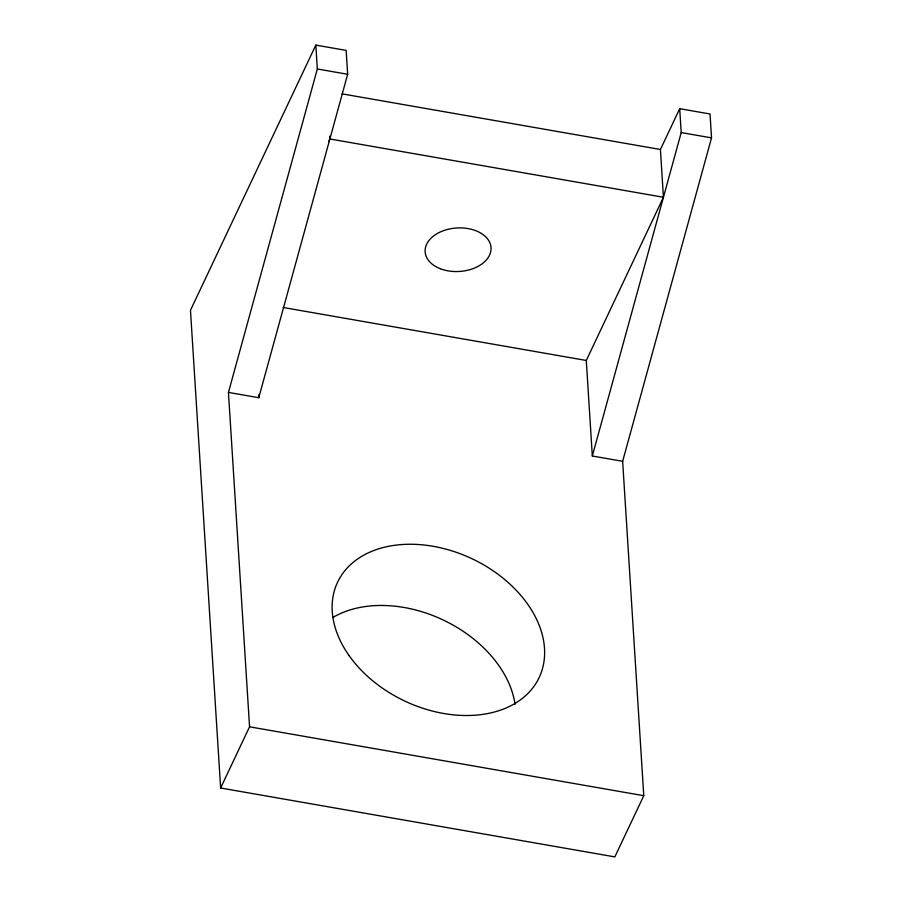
<?xml version="1.0" encoding="UTF-8"?>
<svg xmlns="http://www.w3.org/2000/svg" width="902" height="902" viewBox="0 0 902 902"><rect width="100%" height="100%" fill="white"/><g stroke="black" fill="none" stroke-linecap="round" stroke-linejoin="round"><path stroke-width="1.35" d="M228.443 392.415L317.335 68.98L315.824 45.1L346.142 50.399L347.653 74.28L258.773 397.714L228.443 392.415L249.561 726.809L220.64 788.01L614.837 856.9L643.769 795.699L622.651 461.305L711.531 137.871L710.032 113.99L679.702 108.691L660.422 149.495L663.432 197.256L586.289 360.462L592.321 456.006L622.651 461.305M592.321 456.006L681.213 132.571L679.702 108.691M315.824 45.1L190.469 310.299L220.64 788.01M328.678 141.501L329.884 138.976L329.704 136.157M317.335 68.98L347.653 74.28M681.213 132.571L711.531 137.871M342.083 93.864L660.422 149.495M329.884 138.976L663.432 197.256M283.183 307.492L586.289 360.462M249.561 726.809L643.769 795.699M258.592 394.907L258.773 397.714M332.872 617.487A111.498 78.699 25.3 0 1 443.637 620.204A111.498 78.699 25.3 0 1 515.042 704.473M349.097 655.619A111.498 78.699 25.3 0 0 532.924 687.752A111.498 78.699 25.3 0 0 433.084 546.285A111.498 78.699 25.3 0 0 349.097 655.619M440.3 268.717A33.013 21.783 -3.6 0 0 491.026 249.55A33.013 21.783 -3.6 0 0 442.927 230.889A33.013 21.783 -3.6 0 0 440.3 268.717"/></g></svg>
